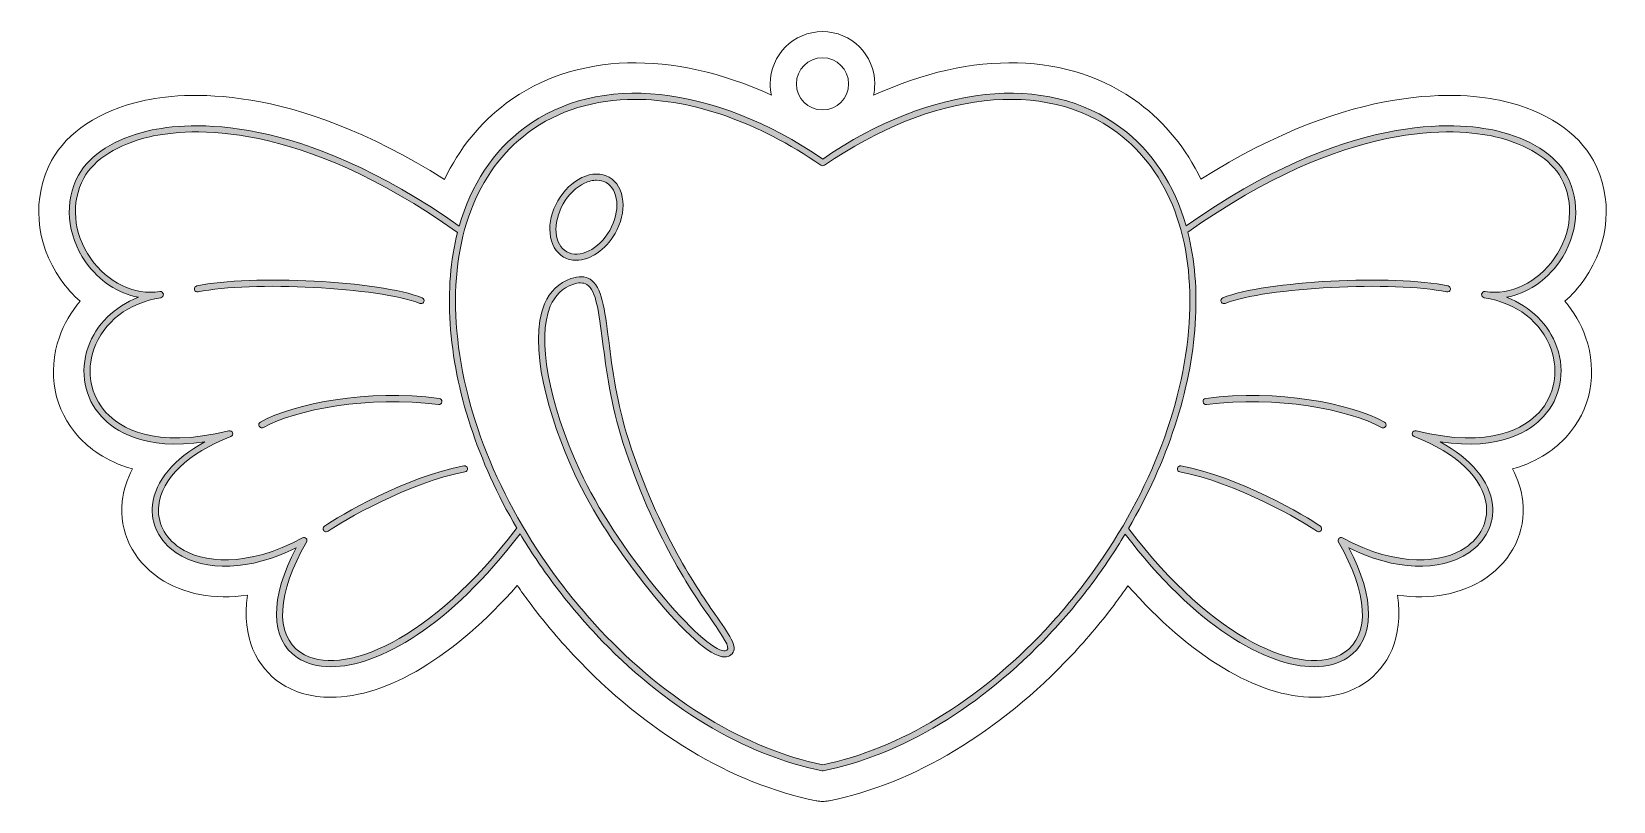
# Model space of a CAD drawing. Header units: inches. Extents: x 0.46 to 9.54, y -7.21 to -2.79.
import ezdxf

# ---------------------------------------------------------------- set-up
doc = ezdxf.new("R2010")
doc.units = ezdxf.units.IN
doc.header["$MEASUREMENT"] = 0
doc.layers.add('1', color=7, linetype='Continuous')

# ---------------------------------------------------------------- blocks, each defined once
blk = doc.blocks.new('block 2')
at = {"layer": '1', "lineweight": 0}
for points, knots in [([(8.9279, -4.3155), (9.044, -4.2945), (9.1534, -4.2227), (9.2307, -4.1121), (9.3391, -3.9571), (9.3551, -3.7664), (9.2722, -3.6144), (9.208, -3.4966), (9.0617, -3.4038), (8.8709, -3.3598), (8.6414, -3.3068), (8.0097, -3.2548), (7.0874, -3.9061), (7.0199, -3.6696), (6.8937, -3.4764), (6.7134, -3.3419), (6.2869, -3.0237), (5.6316, -3.0927), (5.0011, -3.5215), (4.3706, -3.0927), (3.7153, -3.0237), (3.2888, -3.3419), (3.1082, -3.4767), (2.9819, -3.6703), (2.9145, -3.9074), (1.9912, -3.2547), (1.3587, -3.3067), (1.1292, -3.3598), (0.9383, -3.4038), (0.792, -3.4966), (0.7278, -3.6144), (0.645, -3.7664), (0.6609, -3.9571), (0.7693, -4.1121), (0.8466, -4.2227), (0.956, -4.2945), (1.0722, -4.3155), (0.9338, -4.3687), (0.8297, -4.4704), (0.7836, -4.6021), (0.7337, -4.7446), (0.7622, -4.8934), (0.8598, -5.0003), (0.9339, -5.0813), (1.1045, -5.1976), (1.4535, -5.1456), (1.2757, -5.243), (1.1684, -5.3705), (1.1535, -5.507), (1.1416, -5.6159), (1.1913, -5.7163), (1.2899, -5.7825), (1.4581, -5.8954), (1.7124, -5.8843), (1.9784, -5.7548), (1.8257, -6.0411), (1.8269, -6.2796), (1.9848, -6.3848), (2.0366, -6.4192), (2.1018, -6.4371), (2.1775, -6.4371), (2.4519, -6.4371), (2.8632, -6.2023), (3.2636, -5.6732), (3.322, -5.7707), (3.3859, -5.8666), (3.4557, -5.9601), (3.5312, -6.0618), (3.613, -6.1595), (3.6987, -6.2506), (4.0889, -6.6664), (4.5502, -6.9448), (4.9976, -7.0344), (4.9988, -7.0347), (4.9999, -7.0348), (5.0011, -7.0348), (5.0023, -7.0348), (5.0034, -7.0347), (5.0046, -7.0344), (5.4521, -6.9448), (5.9134, -6.6665), (6.3035, -6.2506), (6.3892, -6.1595), (6.471, -6.0618), (6.5465, -5.9601), (6.6159, -5.8672), (6.6796, -5.7718), (6.7377, -5.6749), (7.1377, -6.2028), (7.5484, -6.4371), (7.8225, -6.4371), (7.8982, -6.4371), (7.9635, -6.4192), (8.0152, -6.3848), (8.1731, -6.2796), (8.1743, -6.0411), (8.0216, -5.7548), (8.2875, -5.8843), (8.5419, -5.8953), (8.7101, -5.7825), (8.8087, -5.7163), (8.8584, -5.6159), (8.8465, -5.507), (8.8316, -5.3705), (8.7244, -5.2431), (8.5465, -5.1456), (8.8953, -5.1978), (9.0662, -5.0813), (9.1402, -5.0003), (9.2378, -4.8934), (9.2663, -4.7446), (9.2165, -4.6021), (9.1704, -4.4704), (9.0662, -4.3687), (8.9279, -4.3155)], [0, 0, 0, 0, 1, 1, 1, 2, 2, 2, 3, 3, 3, 4, 4, 4, 5, 5, 5, 6, 6, 6, 7, 7, 7, 8, 8, 8, 9, 9, 9, 10, 10, 10, 11, 11, 11, 12, 12, 12, 13, 13, 13, 14, 14, 14, 15, 15, 15, 16, 16, 16, 17, 17, 17, 18, 18, 18, 19, 19, 19, 20, 20, 20, 21, 21, 21, 22, 22, 22, 23, 23, 23, 24, 24, 24, 25, 25, 25, 26, 26, 26, 27, 27, 27, 28, 28, 28, 29, 29, 29, 30, 30, 30, 31, 31, 31, 32, 32, 32, 33, 33, 33, 34, 34, 34, 35, 35, 35, 36, 36, 36, 37, 37, 37, 38, 38, 38, 38]), ([(6.5183, -5.939), (6.5183, -5.939), (6.5183, -5.939), (6.5183, -5.9391), (6.4435, -6.0396), (6.3626, -6.1363), (6.2778, -6.2264), (5.8936, -6.6359), (5.4404, -6.9103), (5.0011, -6.9992), (4.5618, -6.9103), (4.1086, -6.6359), (3.7244, -6.2264), (3.6396, -6.1363), (3.5587, -6.0396), (3.484, -5.939), (3.1376, -5.4751), (2.9292, -4.9515), (2.8973, -4.4649), (2.8655, -3.9812), (3.0121, -3.5924), (3.3099, -3.3701), (3.4816, -3.2421), (3.692, -3.1791), (3.9236, -3.1791), (4.2535, -3.1791), (4.6264, -3.3071), (4.9911, -3.5574), (4.9972, -3.5615), (5.005, -3.5615), (5.0111, -3.5574), (5.6318, -3.1314), (6.276, -3.0597), (6.6923, -3.3701), (6.9902, -3.5924), (7.1367, -3.9812), (7.1049, -4.4649), (7.073, -4.9515), (6.8646, -5.4751), (6.5183, -5.939)], [0, 0, 0, 0, 1, 1, 1, 2, 2, 2, 3, 3, 3, 4, 4, 4, 5, 5, 5, 6, 6, 6, 7, 7, 7, 8, 8, 8, 9, 9, 9, 10, 10, 10, 11, 11, 11, 12, 12, 12, 13, 13, 13, 13]), ([(3.2409, -5.6449), (2.7596, -6.2846), (2.2342, -6.5086), (2.0044, -6.3554), (1.8542, -6.2554), (1.867, -6.0124), (2.0376, -5.7212), (2.0416, -5.7144), (2.0406, -5.7057), (2.0351, -5.7), (2.0296, -5.6944), (2.021, -5.693), (2.014, -5.6968), (1.6926, -5.8713), (1.4393, -5.8403), (1.3096, -5.7532), (1.2222, -5.6945), (1.1781, -5.6062), (1.1886, -5.5109), (1.2055, -5.3559), (1.3565, -5.2117), (1.6028, -5.1152), (1.6115, -5.1118), (1.616, -5.1023), (1.6132, -5.0934), (1.6103, -5.0846), (1.6013, -5.0796), (1.5921, -5.0817), (1.1605, -5.1904), (0.9643, -5.0623), (0.8859, -4.9765), (0.7972, -4.8794), (0.7714, -4.7438), (0.8168, -4.6138), (0.8714, -4.4578), (1.0149, -4.3471), (1.2008, -4.3177), (1.2104, -4.3162), (1.2169, -4.3072), (1.2154, -4.2976), (1.214, -4.288), (1.2051, -4.2814), (1.1954, -4.2828), (1.0486, -4.3048), (0.896, -4.2318), (0.7982, -4.0919), (0.6975, -3.9479), (0.6824, -3.7714), (0.7588, -3.6313), (0.8181, -3.5224), (0.9561, -3.4359), (1.1371, -3.3942), (1.363, -3.342), (1.987, -3.2913), (2.904, -3.943), (2.9042, -3.9431), (2.9044, -3.9431), (2.9046, -3.9433), (2.8644, -4.101), (2.8496, -4.2769), (2.8621, -4.4672), (2.8874, -4.8517), (3.0214, -5.2584), (3.2449, -5.6414), (3.2435, -5.6424), (3.2421, -5.6434), (3.2409, -5.6449)], [0, 0, 0, 0, 1, 1, 1, 2, 2, 2, 3, 3, 3, 4, 4, 4, 5, 5, 5, 6, 6, 6, 7, 7, 7, 8, 8, 8, 9, 9, 9, 10, 10, 10, 11, 11, 11, 12, 12, 12, 13, 13, 13, 14, 14, 14, 15, 15, 15, 16, 16, 16, 17, 17, 17, 18, 18, 18, 19, 19, 19, 20, 20, 20, 21, 21, 21, 22, 22, 22, 22]), ([(9.1141, -4.9765), (9.0357, -5.0624), (8.8395, -5.1902), (8.408, -5.0817), (8.3989, -5.0796), (8.3897, -5.0846), (8.3869, -5.0934), (8.384, -5.1023), (8.3886, -5.1118), (8.3972, -5.1152), (8.6435, -5.2117), (8.7945, -5.3559), (8.8115, -5.5109), (8.8219, -5.6062), (8.7778, -5.6946), (8.6904, -5.7532), (8.5606, -5.8404), (8.3075, -5.8712), (7.986, -5.6968), (7.9791, -5.693), (7.9705, -5.6944), (7.965, -5.7), (7.9595, -5.7057), (7.9584, -5.7144), (7.9624, -5.7212), (8.1331, -6.0124), (8.1458, -6.2554), (7.9956, -6.3554), (7.7658, -6.5085), (7.2405, -6.2846), (6.7591, -5.6449), (6.7584, -5.6439), (6.7574, -5.6434), (6.7566, -5.6427), (6.9806, -5.2593), (7.1149, -4.8521), (7.1401, -4.4672), (7.1527, -4.2765), (7.1377, -4.1001), (7.0974, -3.9421), (8.0138, -3.2912), (8.6373, -3.342), (8.8629, -3.3942), (9.044, -3.4359), (9.1819, -3.5224), (9.2412, -3.6313), (9.3176, -3.7714), (9.3025, -3.9479), (9.2018, -4.0919), (9.1041, -4.2317), (8.9519, -4.3046), (8.8046, -4.2828), (8.7952, -4.2814), (8.7861, -4.288), (8.7846, -4.2976), (8.7831, -4.3072), (8.7897, -4.3162), (8.7993, -4.3177), (8.9851, -4.3471), (9.1286, -4.4578), (9.1832, -4.6138), (9.2287, -4.7438), (9.2029, -4.8794), (9.1141, -4.9765)], [0, 0, 0, 0, 1, 1, 1, 2, 2, 2, 3, 3, 3, 4, 4, 4, 5, 5, 5, 6, 6, 6, 7, 7, 7, 8, 8, 8, 9, 9, 9, 10, 10, 10, 11, 11, 11, 12, 12, 12, 13, 13, 13, 14, 14, 14, 15, 15, 15, 16, 16, 16, 17, 17, 17, 18, 18, 18, 19, 19, 19, 20, 20, 20, 21, 21, 21, 21])]:
    blk.add_open_spline(points, degree=3, knots=knots, dxfattribs=at)
blk = doc.blocks.new('block 3')
at = {"layer": '1', "lineweight": 0}
for points in [[(3.8877, -5.1381), (3.8181, -4.9245), (3.7929, -4.7245), (3.7726, -4.5638), (3.7492, -4.3777), (3.7337, -4.2548), (3.6655, -4.2123), (3.6362, -4.1941), (3.6001, -4.1927), (3.5551, -4.2083), (3.4862, -4.232), (3.4356, -4.2807), (3.4048, -4.3531), (3.3057, -4.5854), (3.4283, -5.0093), (3.5759, -5.3286), (3.7705, -5.7492), (4.2427, -6.3379), (4.4181, -6.3785), (4.4252, -6.3801), (4.4319, -6.3809), (4.4382, -6.3809), (4.452, -6.3809), (4.4639, -6.377), (4.4736, -6.3691), (4.5192, -6.332), (4.4776, -6.2722), (4.3947, -6.1529), (4.2788, -5.986), (4.063, -5.6754), (3.8877, -5.1381)], [(4.4513, -6.3417), (4.4461, -6.346), (4.4376, -6.3467), (4.4261, -6.3441), (4.2785, -6.3099), (3.8057, -5.7414), (3.608, -5.3138), (3.4264, -4.9212), (3.3594, -4.5496), (3.4372, -4.367), (3.464, -4.3041), (3.5075, -4.2619), (3.5666, -4.2416), (3.5834, -4.2358), (3.5983, -4.2329), (3.6115, -4.2329), (3.6251, -4.2329), (3.6368, -4.236), (3.6468, -4.2423), (3.7008, -4.2759), (3.717, -4.4049), (3.7376, -4.5682), (3.758, -4.7304), (3.7835, -4.9323), (3.8542, -5.149), (4.0311, -5.6913), (4.2488, -6.0047), (4.3658, -6.173), (4.4295, -6.2647), (4.4715, -6.3253), (4.4513, -6.3417)]]:
    blk.add_open_spline(points, degree=3, knots=[0, 0, 0, 0, 1, 1, 1, 2, 2, 2, 3, 3, 3, 4, 4, 4, 5, 5, 5, 6, 6, 6, 7, 7, 7, 8, 8, 8, 9, 9, 9, 10, 10, 10, 10], dxfattribs=at)
blk = doc.blocks.new('block 4')
at = {"layer": '1', "lineweight": 0}
for points in [[(3.5137, -4.0846), (3.5356, -4.0971), (3.56, -4.103), (3.5854, -4.103), (3.6647, -4.103), (3.754, -4.045), (3.8087, -3.9493), (3.8431, -3.8891), (3.8591, -3.823), (3.8538, -3.763), (3.8482, -3.7006), (3.8204, -3.6522), (3.7756, -3.6265), (3.7307, -3.6009), (3.6749, -3.6015), (3.6183, -3.6284), (3.5639, -3.6542), (3.5149, -3.7016), (3.4805, -3.7617), (3.4461, -3.8219), (3.4301, -3.8881), (3.4355, -3.9481), (3.441, -4.0104), (3.4688, -4.0589), (3.5137, -4.0846)], [(3.5111, -3.7792), (3.542, -3.7253), (3.5855, -3.683), (3.6334, -3.6602), (3.6575, -3.6488), (3.6811, -3.6431), (3.7031, -3.6431), (3.723, -3.6431), (3.7416, -3.6477), (3.7581, -3.6572), (3.7926, -3.6769), (3.8141, -3.7156), (3.8187, -3.7661), (3.8233, -3.819), (3.8089, -3.8778), (3.7781, -3.9318), (3.7155, -4.0412), (3.6048, -4.096), (3.5312, -4.0539), (3.4966, -4.0342), (3.4751, -3.9955), (3.4706, -3.945), (3.4659, -3.8921), (3.4803, -3.8332), (3.5111, -3.7792)]]:
    blk.add_open_spline(points, degree=3, knots=[0, 0, 0, 0, 1, 1, 1, 2, 2, 2, 3, 3, 3, 4, 4, 4, 5, 5, 5, 6, 6, 6, 7, 7, 7, 8, 8, 8, 8], dxfattribs=at)

msp = doc.modelspace()

# ---------------------------------------------------------------- hatches: boundary and pattern name
at = {"layer": '1', "true_color": 0xffffff}
h = msp.add_hatch(color=7, dxfattribs=at)
h.dxf.hatch_style = 2
edge = h.paths.add_edge_path()
edge.add_spline(control_points=[(8.9279, -4.3155), (9.044, -4.2945), (9.1534, -4.2227), (9.2307, -4.1121), (9.3391, -3.9571), (9.3551, -3.7664), (9.2722, -3.6144), (9.208, -3.4966), (9.0617, -3.4038), (8.8709, -3.3598), (8.6414, -3.3068), (8.0097, -3.2548), (7.0874, -3.9061), (7.0199, -3.6696), (6.8937, -3.4764), (6.7134, -3.3419), (6.2869, -3.0237), (5.6316, -3.0927), (5.0011, -3.5215), (4.3706, -3.0927), (3.7153, -3.0237), (3.2888, -3.3419), (3.1082, -3.4767), (2.9819, -3.6703), (2.9145, -3.9074), (1.9912, -3.2547), (1.3587, -3.3067), (1.1292, -3.3598), (0.9383, -3.4038), (0.792, -3.4966), (0.7278, -3.6144), (0.645, -3.7664), (0.6609, -3.9571), (0.7693, -4.1121), (0.8466, -4.2227), (0.956, -4.2945), (1.0722, -4.3155), (0.9338, -4.3687), (0.8297, -4.4704), (0.7836, -4.6021), (0.7337, -4.7446), (0.7622, -4.8934), (0.8598, -5.0003), (0.9339, -5.0813), (1.1045, -5.1976), (1.4535, -5.1456), (1.2757, -5.243), (1.1684, -5.3705), (1.1535, -5.507), (1.1416, -5.6159), (1.1913, -5.7163), (1.2899, -5.7825), (1.4581, -5.8954), (1.7124, -5.8843), (1.9784, -5.7548), (1.8257, -6.0411), (1.8269, -6.2796), (1.9848, -6.3848), (2.0366, -6.4192), (2.1018, -6.4371), (2.1775, -6.4371), (2.4519, -6.4371), (2.8632, -6.2023), (3.2636, -5.6732), (3.322, -5.7707), (3.3859, -5.8666), (3.4557, -5.9601), (3.5312, -6.0618), (3.613, -6.1595), (3.6987, -6.2506), (4.0889, -6.6664), (4.5502, -6.9448), (4.9976, -7.0344), (4.9988, -7.0347), (4.9999, -7.0348), (5.0011, -7.0348), (5.0023, -7.0348), (5.0034, -7.0347), (5.0046, -7.0344), (5.4521, -6.9448), (5.9134, -6.6665), (6.3035, -6.2506), (6.3892, -6.1595), (6.471, -6.0618), (6.5465, -5.9601), (6.6159, -5.8672), (6.6796, -5.7718), (6.7377, -5.6749), (7.1377, -6.2028), (7.5484, -6.4371), (7.8225, -6.4371), (7.8982, -6.4371), (7.9635, -6.4192), (8.0152, -6.3848), (8.1731, -6.2796), (8.1743, -6.0411), (8.0216, -5.7548), (8.2875, -5.8843), (8.5419, -5.8953), (8.7101, -5.7825), (8.8087, -5.7163), (8.8584, -5.6159), (8.8465, -5.507), (8.8316, -5.3705), (8.7244, -5.2431), (8.5465, -5.1456), (8.8953, -5.1978), (9.0662, -5.0813), (9.1402, -5.0003), (9.2378, -4.8934), (9.2663, -4.7446), (9.2165, -4.6021), (9.1704, -4.4704), (9.0662, -4.3687), (8.9279, -4.3155)], knot_values=[0, 0, 0, 0, 1, 1, 1, 2, 2, 2, 3, 3, 3, 4, 4, 4, 5, 5, 5, 6, 6, 6, 7, 7, 7, 8, 8, 8, 9, 9, 9, 10, 10, 10, 11, 11, 11, 12, 12, 12, 13, 13, 13, 14, 14, 14, 15, 15, 15, 16, 16, 16, 17, 17, 17, 18, 18, 18, 19, 19, 19, 20, 20, 20, 21, 21, 21, 22, 22, 22, 23, 23, 23, 24, 24, 24, 25, 25, 25, 26, 26, 26, 27, 27, 27, 28, 28, 28, 29, 29, 29, 30, 30, 30, 31, 31, 31, 32, 32, 32, 33, 33, 33, 34, 34, 34, 35, 35, 35, 36, 36, 36, 37, 37, 37, 38, 38, 38, 38], degree=3, periodic=1)
edge = h.paths.add_edge_path()
edge.add_spline(control_points=[(3.2409, -5.6449), (2.7596, -6.2846), (2.2342, -6.5086), (2.0044, -6.3554), (1.8542, -6.2554), (1.867, -6.0124), (2.0376, -5.7212), (2.0416, -5.7144), (2.0406, -5.7057), (2.0351, -5.7), (2.0296, -5.6944), (2.021, -5.693), (2.014, -5.6968), (1.6926, -5.8713), (1.4393, -5.8403), (1.3096, -5.7532), (1.2222, -5.6945), (1.1781, -5.6062), (1.1886, -5.5109), (1.2055, -5.3559), (1.3565, -5.2117), (1.6028, -5.1152), (1.6115, -5.1118), (1.616, -5.1023), (1.6132, -5.0934), (1.6103, -5.0846), (1.6013, -5.0796), (1.5921, -5.0817), (1.1605, -5.1904), (0.9643, -5.0623), (0.8859, -4.9765), (0.7972, -4.8794), (0.7714, -4.7438), (0.8168, -4.6138), (0.8714, -4.4578), (1.0149, -4.3471), (1.2008, -4.3177), (1.2104, -4.3162), (1.2169, -4.3072), (1.2154, -4.2976), (1.214, -4.288), (1.2051, -4.2814), (1.1954, -4.2828), (1.0486, -4.3048), (0.896, -4.2318), (0.7982, -4.0919), (0.6975, -3.9479), (0.6824, -3.7714), (0.7588, -3.6313), (0.8181, -3.5224), (0.9561, -3.4359), (1.1371, -3.3942), (1.363, -3.342), (1.987, -3.2913), (2.904, -3.943), (2.9042, -3.9431), (2.9044, -3.9431), (2.9046, -3.9433), (2.8644, -4.101), (2.8496, -4.2769), (2.8621, -4.4672), (2.8874, -4.8517), (3.0214, -5.2584), (3.2449, -5.6414), (3.2435, -5.6424), (3.2421, -5.6434), (3.2409, -5.6449)], knot_values=[0, 0, 0, 0, 1, 1, 1, 2, 2, 2, 3, 3, 3, 4, 4, 4, 5, 5, 5, 6, 6, 6, 7, 7, 7, 8, 8, 8, 9, 9, 9, 10, 10, 10, 11, 11, 11, 12, 12, 12, 13, 13, 13, 14, 14, 14, 15, 15, 15, 16, 16, 16, 17, 17, 17, 18, 18, 18, 19, 19, 19, 20, 20, 20, 21, 21, 21, 22, 22, 22, 22], degree=3, periodic=1)
edge = h.paths.add_edge_path()
edge.add_spline(control_points=[(6.5183, -5.939), (6.5183, -5.939), (6.5183, -5.939), (6.5183, -5.9391), (6.4435, -6.0396), (6.3626, -6.1363), (6.2778, -6.2264), (5.8936, -6.6359), (5.4404, -6.9103), (5.0011, -6.9992), (4.5618, -6.9103), (4.1086, -6.6359), (3.7244, -6.2264), (3.6396, -6.1363), (3.5587, -6.0396), (3.484, -5.939), (3.1376, -5.4751), (2.9292, -4.9515), (2.8973, -4.4649), (2.8655, -3.9812), (3.0121, -3.5924), (3.3099, -3.3701), (3.4816, -3.2421), (3.692, -3.1791), (3.9236, -3.1791), (4.2535, -3.1791), (4.6264, -3.3071), (4.9911, -3.5574), (4.9972, -3.5615), (5.005, -3.5615), (5.0111, -3.5574), (5.6318, -3.1314), (6.276, -3.0597), (6.6923, -3.3701), (6.9902, -3.5924), (7.1367, -3.9812), (7.1049, -4.4649), (7.073, -4.9515), (6.8646, -5.4751), (6.5183, -5.939)], knot_values=[0, 0, 0, 0, 1, 1, 1, 2, 2, 2, 3, 3, 3, 4, 4, 4, 5, 5, 5, 6, 6, 6, 7, 7, 7, 8, 8, 8, 9, 9, 9, 10, 10, 10, 11, 11, 11, 12, 12, 12, 13, 13, 13, 13], degree=3, periodic=1)
edge = h.paths.add_edge_path()
edge.add_spline(control_points=[(9.1141, -4.9765), (9.0357, -5.0624), (8.8395, -5.1902), (8.408, -5.0817), (8.3989, -5.0796), (8.3897, -5.0846), (8.3869, -5.0934), (8.384, -5.1023), (8.3886, -5.1118), (8.3972, -5.1152), (8.6435, -5.2117), (8.7945, -5.3559), (8.8115, -5.5109), (8.8219, -5.6062), (8.7778, -5.6946), (8.6904, -5.7532), (8.5606, -5.8404), (8.3075, -5.8712), (7.986, -5.6968), (7.9791, -5.693), (7.9705, -5.6944), (7.965, -5.7), (7.9595, -5.7057), (7.9584, -5.7144), (7.9624, -5.7212), (8.1331, -6.0124), (8.1458, -6.2554), (7.9956, -6.3554), (7.7658, -6.5085), (7.2405, -6.2846), (6.7591, -5.6449), (6.7584, -5.6439), (6.7574, -5.6434), (6.7566, -5.6427), (6.9806, -5.2593), (7.1149, -4.8521), (7.1401, -4.4672), (7.1527, -4.2765), (7.1377, -4.1001), (7.0974, -3.9421), (8.0138, -3.2912), (8.6373, -3.342), (8.8629, -3.3942), (9.044, -3.4359), (9.1819, -3.5224), (9.2412, -3.6313), (9.3176, -3.7714), (9.3025, -3.9479), (9.2018, -4.0919), (9.1041, -4.2317), (8.9519, -4.3046), (8.8046, -4.2828), (8.7952, -4.2814), (8.7861, -4.288), (8.7846, -4.2976), (8.7831, -4.3072), (8.7897, -4.3162), (8.7993, -4.3177), (8.9851, -4.3471), (9.1286, -4.4578), (9.1832, -4.6138), (9.2287, -4.7438), (9.2029, -4.8794), (9.1141, -4.9765)], knot_values=[0, 0, 0, 0, 1, 1, 1, 2, 2, 2, 3, 3, 3, 4, 4, 4, 5, 5, 5, 6, 6, 6, 7, 7, 7, 8, 8, 8, 9, 9, 9, 10, 10, 10, 11, 11, 11, 12, 12, 12, 13, 13, 13, 14, 14, 14, 15, 15, 15, 16, 16, 16, 17, 17, 17, 18, 18, 18, 19, 19, 19, 20, 20, 20, 21, 21, 21, 21], degree=3, periodic=1)
edge = h.paths.add_edge_path()
edge.add_spline(control_points=[(3.8877, -5.1381), (3.8181, -4.9245), (3.7929, -4.7245), (3.7726, -4.5638), (3.7492, -4.3777), (3.7337, -4.2548), (3.6655, -4.2123), (3.6362, -4.1941), (3.6001, -4.1927), (3.5551, -4.2083), (3.4862, -4.232), (3.4356, -4.2807), (3.4048, -4.3531), (3.3057, -4.5854), (3.4283, -5.0093), (3.5759, -5.3286), (3.7705, -5.7492), (4.2427, -6.3379), (4.4181, -6.3785), (4.4252, -6.3801), (4.4319, -6.3809), (4.4382, -6.3809), (4.452, -6.3809), (4.4639, -6.377), (4.4736, -6.3691), (4.5192, -6.332), (4.4776, -6.2722), (4.3947, -6.1529), (4.2788, -5.986), (4.063, -5.6754), (3.8877, -5.1381)], knot_values=[0, 0, 0, 0, 1, 1, 1, 2, 2, 2, 3, 3, 3, 4, 4, 4, 5, 5, 5, 6, 6, 6, 7, 7, 7, 8, 8, 8, 9, 9, 9, 10, 10, 10, 10], degree=3, periodic=1)
edge = h.paths.add_edge_path()
edge.add_spline(control_points=[(4.4513, -6.3417), (4.4461, -6.346), (4.4376, -6.3467), (4.4261, -6.3441), (4.2785, -6.3099), (3.8057, -5.7414), (3.608, -5.3138), (3.4264, -4.9212), (3.3594, -4.5496), (3.4372, -4.367), (3.464, -4.3041), (3.5075, -4.2619), (3.5666, -4.2416), (3.5834, -4.2358), (3.5983, -4.2329), (3.6115, -4.2329), (3.6251, -4.2329), (3.6368, -4.236), (3.6468, -4.2423), (3.7008, -4.2759), (3.717, -4.4049), (3.7376, -4.5682), (3.758, -4.7304), (3.7835, -4.9323), (3.8542, -5.149), (4.0311, -5.6913), (4.2488, -6.0047), (4.3658, -6.173), (4.4295, -6.2647), (4.4715, -6.3253), (4.4513, -6.3417)], knot_values=[0, 0, 0, 0, 1, 1, 1, 2, 2, 2, 3, 3, 3, 4, 4, 4, 5, 5, 5, 6, 6, 6, 7, 7, 7, 8, 8, 8, 9, 9, 9, 10, 10, 10, 10], degree=3, periodic=1)
edge = h.paths.add_edge_path()
edge.add_spline(control_points=[(3.5137, -4.0846), (3.5356, -4.0971), (3.56, -4.103), (3.5854, -4.103), (3.6647, -4.103), (3.754, -4.045), (3.8087, -3.9493), (3.8431, -3.8891), (3.8591, -3.823), (3.8538, -3.763), (3.8482, -3.7006), (3.8204, -3.6522), (3.7756, -3.6265), (3.7307, -3.6009), (3.6749, -3.6015), (3.6183, -3.6284), (3.5639, -3.6542), (3.5149, -3.7016), (3.4805, -3.7617), (3.4461, -3.8219), (3.4301, -3.8881), (3.4355, -3.9481), (3.441, -4.0104), (3.4688, -4.0589), (3.5137, -4.0846)], knot_values=[0, 0, 0, 0, 1, 1, 1, 2, 2, 2, 3, 3, 3, 4, 4, 4, 5, 5, 5, 6, 6, 6, 7, 7, 7, 8, 8, 8, 8], degree=3, periodic=1)
edge = h.paths.add_edge_path()
edge.add_spline(control_points=[(3.5111, -3.7792), (3.542, -3.7253), (3.5855, -3.683), (3.6334, -3.6602), (3.6575, -3.6488), (3.6811, -3.6431), (3.7031, -3.6431), (3.723, -3.6431), (3.7416, -3.6477), (3.7581, -3.6572), (3.7926, -3.6769), (3.8141, -3.7156), (3.8187, -3.7661), (3.8233, -3.819), (3.8089, -3.8778), (3.7781, -3.9318), (3.7155, -4.0412), (3.6048, -4.096), (3.5312, -4.0539), (3.4966, -4.0342), (3.4751, -3.9955), (3.4706, -3.945), (3.4659, -3.8921), (3.4803, -3.8332), (3.5111, -3.7792)], knot_values=[0, 0, 0, 0, 1, 1, 1, 2, 2, 2, 3, 3, 3, 4, 4, 4, 5, 5, 5, 6, 6, 6, 7, 7, 7, 8, 8, 8, 8], degree=3, periodic=1)
edge = h.paths.add_edge_path()
edge.add_spline(control_points=[(8.6052, -4.2712), (8.6032, -4.2808), (8.5938, -4.2865), (8.5843, -4.2848), (8.2822, -4.22), (7.5446, -4.2583), (7.3113, -4.3508), (7.3091, -4.3516), (7.3069, -4.352), (7.3047, -4.352), (7.2977, -4.352), (7.2911, -4.3478), (7.2883, -4.3409), (7.2848, -4.3318), (7.2892, -4.3215), (7.2982, -4.318), (7.5411, -4.2217), (8.2784, -4.1832), (8.5917, -4.2503), (8.6012, -4.2523), (8.6073, -4.2617), (8.6052, -4.2712)], knot_values=[0, 0, 0, 0, 1, 1, 1, 2, 2, 2, 3, 3, 3, 4, 4, 4, 5, 5, 5, 6, 6, 6, 7, 7, 7, 7], degree=3, periodic=1)
edge = h.paths.add_edge_path()
edge.add_spline(control_points=[(8.2336, -5.0557), (8.2304, -5.0616), (8.2244, -5.0649), (8.2181, -5.0649), (8.2153, -5.0649), (8.2124, -5.0642), (8.2097, -5.0627), (8.0225, -4.9602), (7.6065, -4.8792), (7.2045, -4.9311), (7.1948, -4.9325), (7.186, -4.9255), (7.1848, -4.9159), (7.1835, -4.9062), (7.1903, -4.8973), (7.2, -4.8961), (7.6139, -4.8428), (8.0297, -4.9239), (8.2266, -5.0318), (8.2352, -5.0365), (8.2383, -5.0472), (8.2336, -5.0557)], knot_values=[0, 0, 0, 0, 1, 1, 1, 2, 2, 2, 3, 3, 3, 4, 4, 4, 5, 5, 5, 6, 6, 6, 7, 7, 7, 7], degree=3, periodic=1)
edge = h.paths.add_edge_path()
edge.add_spline(control_points=[(7.8588, -5.6301), (7.8666, -5.6358), (7.8683, -5.6469), (7.8626, -5.6547), (7.8591, -5.6594), (7.8538, -5.6619), (7.8483, -5.6619), (7.8447, -5.6619), (7.8411, -5.6608), (7.8379, -5.6585), (7.7646, -5.6047), (7.3664, -5.3745), (7.0521, -5.3186), (7.0425, -5.3169), (7.0361, -5.3077), (7.0379, -5.2981), (7.0396, -5.2885), (7.0487, -5.2822), (7.0583, -5.2839), (7.3834, -5.3417), (7.7811, -5.5731), (7.8588, -5.6301)], knot_values=[0, 0, 0, 0, 1, 1, 1, 2, 2, 2, 3, 3, 3, 4, 4, 4, 5, 5, 5, 6, 6, 6, 7, 7, 7, 7], degree=3, periodic=1)
edge = h.paths.add_edge_path()
edge.add_spline(control_points=[(1.4151, -4.2848), (1.4057, -4.2865), (1.3962, -4.2808), (1.3941, -4.2712), (1.3921, -4.2617), (1.3982, -4.2523), (1.4077, -4.2503), (1.7209, -4.1831), (2.4583, -4.2217), (2.7011, -4.318), (2.7102, -4.3215), (2.7146, -4.3318), (2.711, -4.3409), (2.7083, -4.3478), (2.7017, -4.352), (2.6946, -4.352), (2.6925, -4.352), (2.6902, -4.3516), (2.6881, -4.3508), (2.4547, -4.2583), (1.7171, -4.22), (1.4151, -4.2848)], knot_values=[0, 0, 0, 0, 1, 1, 1, 2, 2, 2, 3, 3, 3, 4, 4, 4, 5, 5, 5, 6, 6, 6, 7, 7, 7, 7], degree=3, periodic=1)
edge = h.paths.add_edge_path()
edge.add_spline(control_points=[(1.7897, -5.0627), (1.787, -5.0642), (1.7841, -5.0649), (1.7812, -5.0649), (1.775, -5.0649), (1.769, -5.0616), (1.7658, -5.0557), (1.7611, -5.0472), (1.7642, -5.0365), (1.7728, -5.0318), (1.9697, -4.9239), (2.3854, -4.8426), (2.7994, -4.8961), (2.809, -4.8973), (2.8159, -4.9062), (2.8146, -4.9159), (2.8133, -4.9255), (2.8049, -4.9325), (2.7948, -4.9311), (2.393, -4.8792), (1.9769, -4.9602), (1.7897, -5.0627)], knot_values=[0, 0, 0, 0, 1, 1, 1, 2, 2, 2, 3, 3, 3, 4, 4, 4, 5, 5, 5, 6, 6, 6, 7, 7, 7, 7], degree=3, periodic=1)
edge = h.paths.add_edge_path()
edge.add_spline(control_points=[(2.1406, -5.6301), (2.2183, -5.5731), (2.616, -5.3417), (2.9411, -5.2839), (2.9509, -5.2822), (2.9598, -5.2885), (2.9615, -5.2981), (2.9632, -5.3077), (2.9568, -5.3169), (2.9473, -5.3186), (2.6329, -5.3746), (2.2348, -5.6047), (2.1615, -5.6585), (2.1583, -5.6608), (2.1547, -5.6619), (2.1511, -5.6619), (2.1456, -5.6619), (2.1403, -5.6594), (2.1368, -5.6547), (2.1311, -5.6469), (2.1328, -5.6358), (2.1406, -5.6301)], knot_values=[0, 0, 0, 0, 1, 1, 1, 2, 2, 2, 3, 3, 3, 4, 4, 4, 5, 5, 5, 6, 6, 6, 7, 7, 7, 7], degree=3, periodic=1)

# ---------------------------------------------------------------- linework, layer by layer
at = {"layer": '1', "color": 12, "lineweight": 9, "true_color": 0xd00017}
for points, knots in [([(9.2621, -4.3386), (9.3034, -4.3021), (9.3411, -4.2598), (9.3742, -4.2124), (9.521, -4.0026), (9.5408, -3.7413), (9.4259, -3.5306), (9.3365, -3.3666), (9.1533, -3.2453), (8.9102, -3.1892), (8.6746, -3.1348), (8.0543, -3.0785), (7.1726, -3.6382), (7.0878, -3.4617), (6.9676, -3.3131), (6.8181, -3.2016), (6.4212, -2.9056), (5.8613, -2.8951), (5.2926, -3.1557), (5.2973, -3.1346), (5.3, -3.1127), (5.3, -3.0901), (5.3, -2.9245), (5.1657, -2.7901), (5, -2.7901), (4.8343, -2.7901), (4.7, -2.9245), (4.7, -3.0901), (4.7, -3.1123), (4.7026, -3.1337), (4.7071, -3.1545), (4.1393, -2.8951), (3.5804, -2.906), (3.1841, -3.2016), (3.0343, -3.3133), (2.914, -3.4623), (2.8291, -3.6392), (1.9464, -3.0783), (1.3255, -3.1348), (1.0898, -3.1892), (0.8467, -3.2453), (0.6635, -3.3666), (0.5741, -3.5306), (0.4592, -3.7413), (0.479, -4.0026), (0.6258, -4.2124), (0.659, -4.2598), (0.6966, -4.3021), (0.7379, -4.3386), (0.6856, -4.3984), (0.6451, -4.4676), (0.6183, -4.5443), (0.5468, -4.7486), (0.5888, -4.9632), (0.7306, -5.1183), (0.7849, -5.1778), (0.8823, -5.2574), (1.0389, -5.3012), (1.0067, -5.3607), (0.9866, -5.4233), (0.9795, -5.4879), (0.9605, -5.6612), (1.0401, -5.8256), (1.1924, -5.9278), (1.3315, -6.0212), (1.5068, -6.0538), (1.6988, -6.026), (1.6614, -6.2736), (1.7569, -6.4433), (1.8878, -6.5305), (1.9692, -6.5847), (2.0666, -6.6121), (2.1773, -6.6121), (2.1774, -6.6121), (2.1775, -6.6121), (2.1776, -6.6121), (2.5021, -6.6121), (2.8914, -6.3759), (3.2473, -5.9704), (3.2695, -6.0023), (3.2922, -6.0337), (3.3152, -6.0646), (3.3947, -6.1716), (3.4809, -6.2745), (3.571, -6.3703), (3.9859, -6.8126), (4.4803, -7.1094), (4.9633, -7.2061), (4.9646, -7.2064), (4.9659, -7.2066), (4.9672, -7.2069), (4.9787, -7.2089), (4.9898, -7.2099), (5.0011, -7.2099), (5.0113, -7.2099), (5.025, -7.2086), (5.035, -7.2069), (5.0363, -7.2066), (5.0377, -7.2064), (5.039, -7.2061), (5.5219, -7.1094), (6.0163, -6.8126), (6.431, -6.3705), (6.5216, -6.2743), (6.6078, -6.1713), (6.6868, -6.0649), (6.7096, -6.0344), (6.732, -6.0033), (6.754, -5.9718), (7.1095, -6.3764), (7.4984, -6.6121), (7.8224, -6.6121), (7.9334, -6.6121), (8.0309, -6.5847), (8.1123, -6.5305), (8.2432, -6.4433), (8.3386, -6.2735), (8.3012, -6.026), (8.4931, -6.0539), (8.6686, -6.0212), (8.8076, -5.9278), (8.9599, -5.8257), (9.0395, -5.6612), (9.0205, -5.488), (9.0135, -5.4234), (8.9934, -5.3607), (8.9611, -5.3012), (9.1177, -5.2574), (9.2151, -5.1778), (9.2695, -5.1184), (9.4112, -4.9632), (9.4532, -4.7486), (9.3817, -4.5443), (9.3549, -4.4677), (9.3144, -4.3985), (9.2621, -4.3386)], [0, 0, 0, 0, 1, 1, 1, 2, 2, 2, 3, 3, 3, 4, 4, 4, 5, 5, 5, 6, 6, 6, 7, 7, 7, 8, 8, 8, 9, 9, 9, 10, 10, 10, 11, 11, 11, 12, 12, 12, 13, 13, 13, 14, 14, 14, 15, 15, 15, 16, 16, 16, 17, 17, 17, 18, 18, 18, 19, 19, 19, 20, 20, 20, 21, 21, 21, 22, 22, 22, 23, 23, 23, 24, 24, 24, 25, 25, 25, 26, 26, 26, 27, 27, 27, 28, 28, 28, 29, 29, 29, 30, 30, 30, 31, 31, 31, 32, 32, 32, 33, 33, 33, 34, 34, 34, 35, 35, 35, 36, 36, 36, 37, 37, 37, 38, 38, 38, 39, 39, 39, 40, 40, 40, 41, 41, 41, 42, 42, 42, 43, 43, 43, 44, 44, 44, 45, 45, 45, 45]), ([(5, -3.2401), (4.9172, -3.2401), (4.85, -3.173), (4.85, -3.0901), (4.85, -3.0073), (4.9172, -2.9401), (5, -2.9401), (5.0829, -2.9401), (5.15, -3.0073), (5.15, -3.0901), (5.15, -3.173), (5.0829, -3.2401), (5, -3.2401)], [0, 0, 0, 0, 1, 1, 1, 2, 2, 2, 3, 3, 3, 4, 4, 4, 4])]:
    msp.add_open_spline(points, degree=3, knots=knots, dxfattribs=at)
at = {"layer": '1', "lineweight": 0}
for points in [[(1.4151, -4.2848), (1.4057, -4.2865), (1.3962, -4.2808), (1.3941, -4.2712), (1.3921, -4.2617), (1.3982, -4.2523), (1.4077, -4.2503), (1.7209, -4.1831), (2.4583, -4.2217), (2.7011, -4.318), (2.7102, -4.3215), (2.7146, -4.3318), (2.711, -4.3409), (2.7083, -4.3478), (2.7017, -4.352), (2.6946, -4.352), (2.6925, -4.352), (2.6902, -4.3516), (2.6881, -4.3508), (2.4547, -4.2583), (1.7171, -4.22), (1.4151, -4.2848)], [(8.6052, -4.2712), (8.6032, -4.2808), (8.5938, -4.2865), (8.5843, -4.2848), (8.2822, -4.22), (7.5446, -4.2583), (7.3113, -4.3508), (7.3091, -4.3516), (7.3069, -4.352), (7.3047, -4.352), (7.2977, -4.352), (7.2911, -4.3478), (7.2883, -4.3409), (7.2848, -4.3318), (7.2892, -4.3215), (7.2982, -4.318), (7.5411, -4.2217), (8.2784, -4.1832), (8.5917, -4.2503), (8.6012, -4.2523), (8.6073, -4.2617), (8.6052, -4.2712)], [(1.7897, -5.0627), (1.787, -5.0642), (1.7841, -5.0649), (1.7812, -5.0649), (1.775, -5.0649), (1.769, -5.0616), (1.7658, -5.0557), (1.7611, -5.0472), (1.7642, -5.0365), (1.7728, -5.0318), (1.9697, -4.9239), (2.3854, -4.8426), (2.7994, -4.8961), (2.809, -4.8973), (2.8159, -4.9062), (2.8146, -4.9159), (2.8133, -4.9255), (2.8049, -4.9325), (2.7948, -4.9311), (2.393, -4.8792), (1.9769, -4.9602), (1.7897, -5.0627)], [(8.2336, -5.0557), (8.2304, -5.0616), (8.2244, -5.0649), (8.2181, -5.0649), (8.2153, -5.0649), (8.2124, -5.0642), (8.2097, -5.0627), (8.0225, -4.9602), (7.6065, -4.8792), (7.2045, -4.9311), (7.1948, -4.9325), (7.186, -4.9255), (7.1848, -4.9159), (7.1835, -4.9062), (7.1903, -4.8973), (7.2, -4.8961), (7.6139, -4.8428), (8.0297, -4.9239), (8.2266, -5.0318), (8.2352, -5.0365), (8.2383, -5.0472), (8.2336, -5.0557)], [(2.1406, -5.6301), (2.2183, -5.5731), (2.616, -5.3417), (2.9411, -5.2839), (2.9509, -5.2822), (2.9598, -5.2885), (2.9615, -5.2981), (2.9632, -5.3077), (2.9568, -5.3169), (2.9473, -5.3186), (2.6329, -5.3746), (2.2348, -5.6047), (2.1615, -5.6585), (2.1583, -5.6608), (2.1547, -5.6619), (2.1511, -5.6619), (2.1456, -5.6619), (2.1403, -5.6594), (2.1368, -5.6547), (2.1311, -5.6469), (2.1328, -5.6358), (2.1406, -5.6301)], [(7.8588, -5.6301), (7.8666, -5.6358), (7.8683, -5.6469), (7.8626, -5.6547), (7.8591, -5.6594), (7.8538, -5.6619), (7.8483, -5.6619), (7.8447, -5.6619), (7.8411, -5.6608), (7.8379, -5.6585), (7.7646, -5.6047), (7.3664, -5.3745), (7.0521, -5.3186), (7.0425, -5.3169), (7.0361, -5.3077), (7.0379, -5.2981), (7.0396, -5.2885), (7.0487, -5.2822), (7.0583, -5.2839), (7.3834, -5.3417), (7.7811, -5.5731), (7.8588, -5.6301)]]:
    msp.add_open_spline(points, degree=3, knots=[0, 0, 0, 0, 1, 1, 1, 2, 2, 2, 3, 3, 3, 4, 4, 4, 5, 5, 5, 6, 6, 6, 7, 7, 7, 7], dxfattribs=at)

# ---------------------------------------------------------------- block references
at = {"layer": '1'}
for name in ['block 2', 'block 4', 'block 3']:
    msp.add_blockref(name, (0, 0), dxfattribs=at)

doc.saveas('drawing.dxf')
